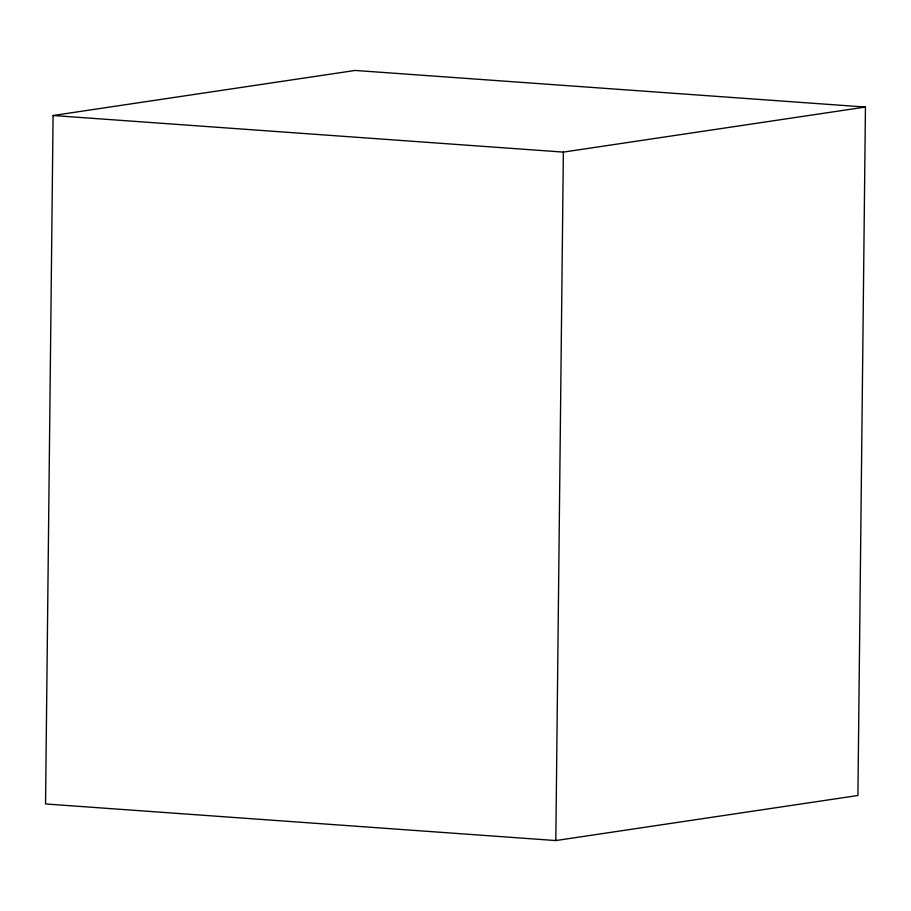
<?xml version="1.0" encoding="UTF-8"?>
<svg xmlns="http://www.w3.org/2000/svg" width="911" height="911" viewBox="0 0 911 911"><rect width="100%" height="100%" fill="white"/><g stroke="black" fill="none" stroke-linecap="round" stroke-linejoin="round"><path stroke-width="1.37" d="M53.089 115.503L45.55 803.957L555.824 840.557L857.911 795.497L865.45 107.042L355.176 70.443L53.089 115.503L563.362 152.103L865.45 107.042M555.824 840.557L563.362 152.103"/></g></svg>
